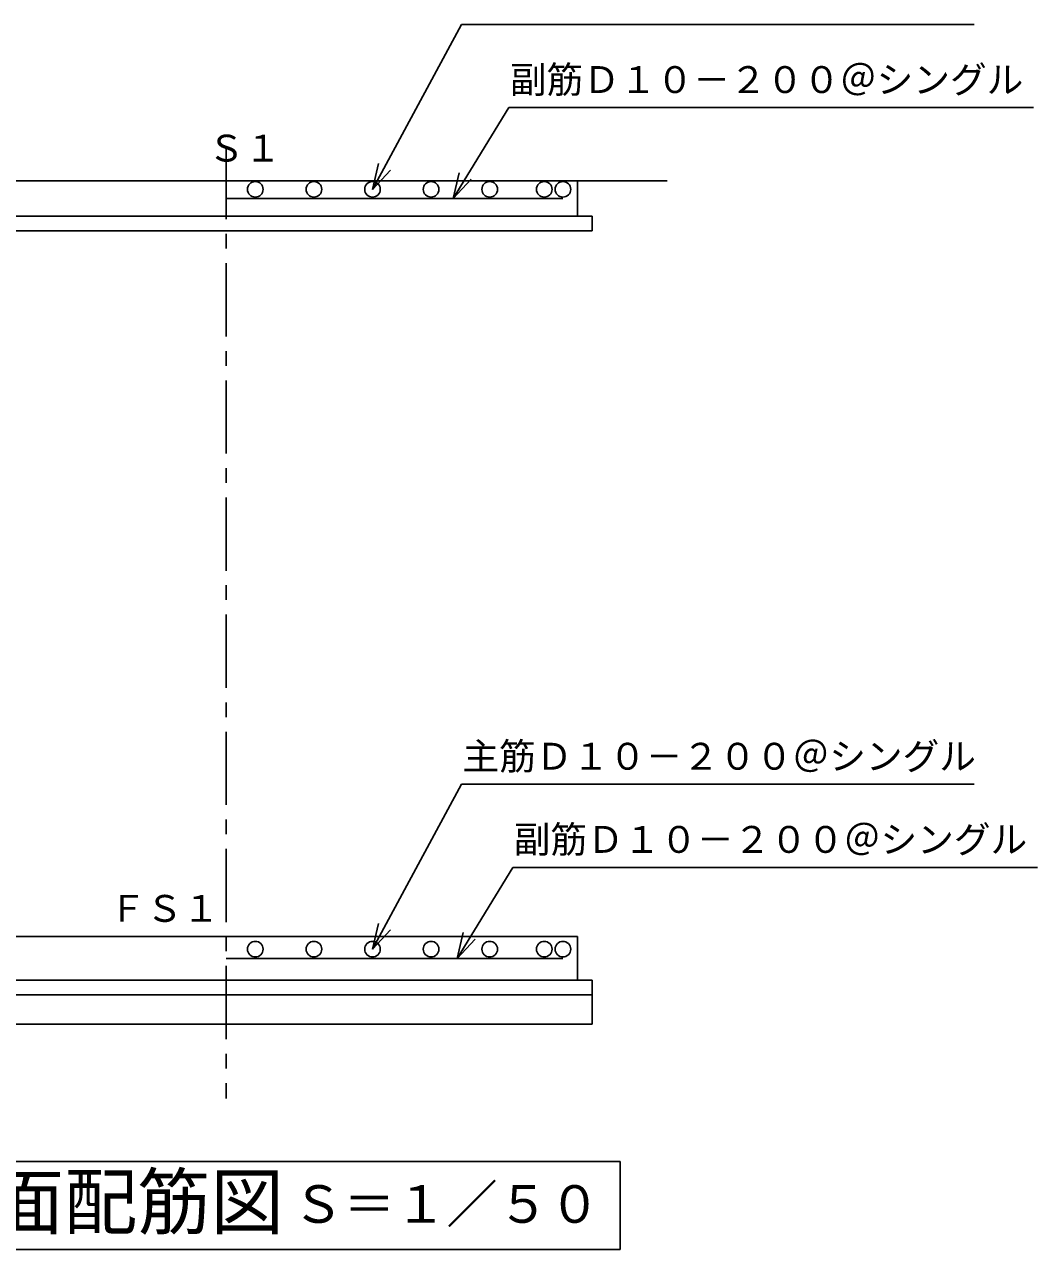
# Model space of a CAD drawing. Units: millimetres, scale not verified. Extents: x -14850 to 14850, y -10500 to 10500.
# Drawn here: x 537 to 3994, y -1126 to 3058 of the extents above; entities that cross this region are included whole.
import ezdxf
from ezdxf.enums import TextEntityAlignment as Align

# ---------------------------------------------------------------- set-up
doc = ezdxf.new("R2010")
doc.units = ezdxf.units.MM
doc.header["$LTSCALE"] = 50
doc.linetypes.add('CHAIN1', pattern=[8, 5, -1, 1, -1])
doc.linetypes.add('LONG_DASHED1', pattern=[7, 6, -1])
for name, color, linetype, lineweight in [('0-0_躯体', 3, 'Continuous', 25), ('0-4_機器', 3, 'Continuous', 25), ('0-5_水管', 3, 'Continuous', 25), ('0-9_00クル-フ-2製作', 3, 'Continuous', 25)]:
    doc.layers.add(name, color=color, linetype=linetype, lineweight=lineweight)
doc.styles.add('ＭＳ ゴシック', font='')
doc.styles.get('ＭＳ ゴシック').set_extended_font_data('MS Gothic')

msp = doc.modelspace()

# ---------------------------------------------------------------- linework, layer by layer
at = {"layer": '0-0_躯体', "linetype": 'CHAIN1'}
msp.add_line((1224.6, 2642.51), (1224.6, -610.51), dxfattribs=at)
at = {"layer": '0-0_躯体', "color": 2}
for p, q in [((2730.62, 2523.49), (-544.07, 2523.49)), ((2424.6, 2523.49), (2424.6, 2403.49)), ((2474.6, 2403.49), (-25.4, 2403.49)), ((2474.6, 2403.49), (2474.6, 2353.49)), ((2474.6, 2353.49), (-25.4, 2353.49))]:
    msp.add_line(p, q, dxfattribs=at)
at = {"layer": '0-0_躯体'}
for p, q in [((1224.6, 2463.49), (2374.6, 2463.49)), ((1224.6, -131.51), (2374.6, -131.51))]:
    msp.add_line(p, q, dxfattribs=at)
at = {"layer": '0-0_躯体', "color": 2, "linetype": 'LONG_DASHED1'}
msp.add_line((1759.09, -56.51), (590.1, -56.51), dxfattribs=at)
at = {"layer": '0-4_機器', "color": 2}
for p, q in [((2028.47, 3057.87), (1724.6, 2494.89)), ((2028.47, 3057.87), (3778.43, 3057.87)), ((2190.19, 2773.9), (2000.39, 2463.49)), ((2190.19, 2773.9), (3981.16, 2773.9)), ((1724.6, 2494.89), (1744.6, 2582.64)), ((1724.6, 2494.89), (1785.79, 2560.88)), ((2000.39, 2463.49), (2020.4, 2551.24)), ((2000.39, 2463.49), (2061.59, 2529.48)), ((2028.47, 462.86), (1724.6, -100.11)), ((2028.47, 462.86), (3778.43, 462.86)), ((2203.43, 178.9), (2013.63, -131.52)), ((2203.43, 178.9), (3994.4, 178.9)), ((1724.6, -100.11), (1744.6, -12.37)), ((1724.6, -100.11), (1785.79, -34.12)), ((24.6, -56.51), (2424.6, -56.51)), ((2013.63, -131.52), (2033.64, -43.77)), ((2013.63, -131.52), (2074.83, -65.53)), ((2424.6, -56.51), (2424.6, -206.51)), ((2474.6, -206.51), (-25.4, -206.51)), ((2474.6, -356.51), (2474.6, -206.51)), ((2474.6, -256.51), (-25.4, -256.51)), ((2474.6, -356.51), (-25.4, -356.51))]:
    msp.add_line(p, q, dxfattribs=at)
at = {"layer": '0-5_水管'}
for p, q in [((10.46, -825.87), (2570.47, -825.87)), ((2570.47, -1125.87), (2570.47, -825.87)), ((10.46, -1125.87), (2570.47, -1125.87))]:
    msp.add_line(p, q, dxfattribs=at)
at = {"layer": '0-9_00クル-フ-2製作'}
for centre in [(1324.6, 2494.89), (1524.6, 2494.89), (1724.6, 2494.89), (1924.6, 2494.88), (2124.6, 2494.89), (2310.95, 2494.88), (2374.59, 2494.89), (1324.6, -100.11), (1524.6, -100.11), (1724.6, -100.11), (1924.6, -100.12), (2124.6, -100.11), (2310.95, -100.12), (2374.59, -100.11)]:
    msp.add_circle(centre, 26.67, dxfattribs=at)

# ---------------------------------------------------------------- texts
at = {"layer": '0-4_機器', "color": 4, "style": 'ＭＳ ゴシック'}
for s, p in [('副筋Ｄ１０－２００＠シングル', (2193.29, 2796.28)), ('主筋Ｄ１０－２００＠シングル', (2031.56, 485.24)), ('副筋Ｄ１０－２００＠シングル', (2206.53, 201.27))]:
    msp.add_text(s, height=91.79, dxfattribs=at).set_placement(p, align=Align.BOTTOM_LEFT)
at = {"layer": '0-5_水管', "color": 4, "style": 'ＭＳ ゴシック'}
for s, height, p in [('Ｓ１', 91.79, (1162.82, 2562.28)), ('ＦＳ１', 91.79, (826.47, -34.32)), ('断面配筋図', 183.3, (171.66, -1109.25)), ('Ｓ＝１／５０', 128.4, (1451.33, -1073.2))]:
    msp.add_text(s, height=height, dxfattribs=at).set_placement(p, align=Align.BOTTOM_LEFT)

doc.saveas('drawing.dxf')
